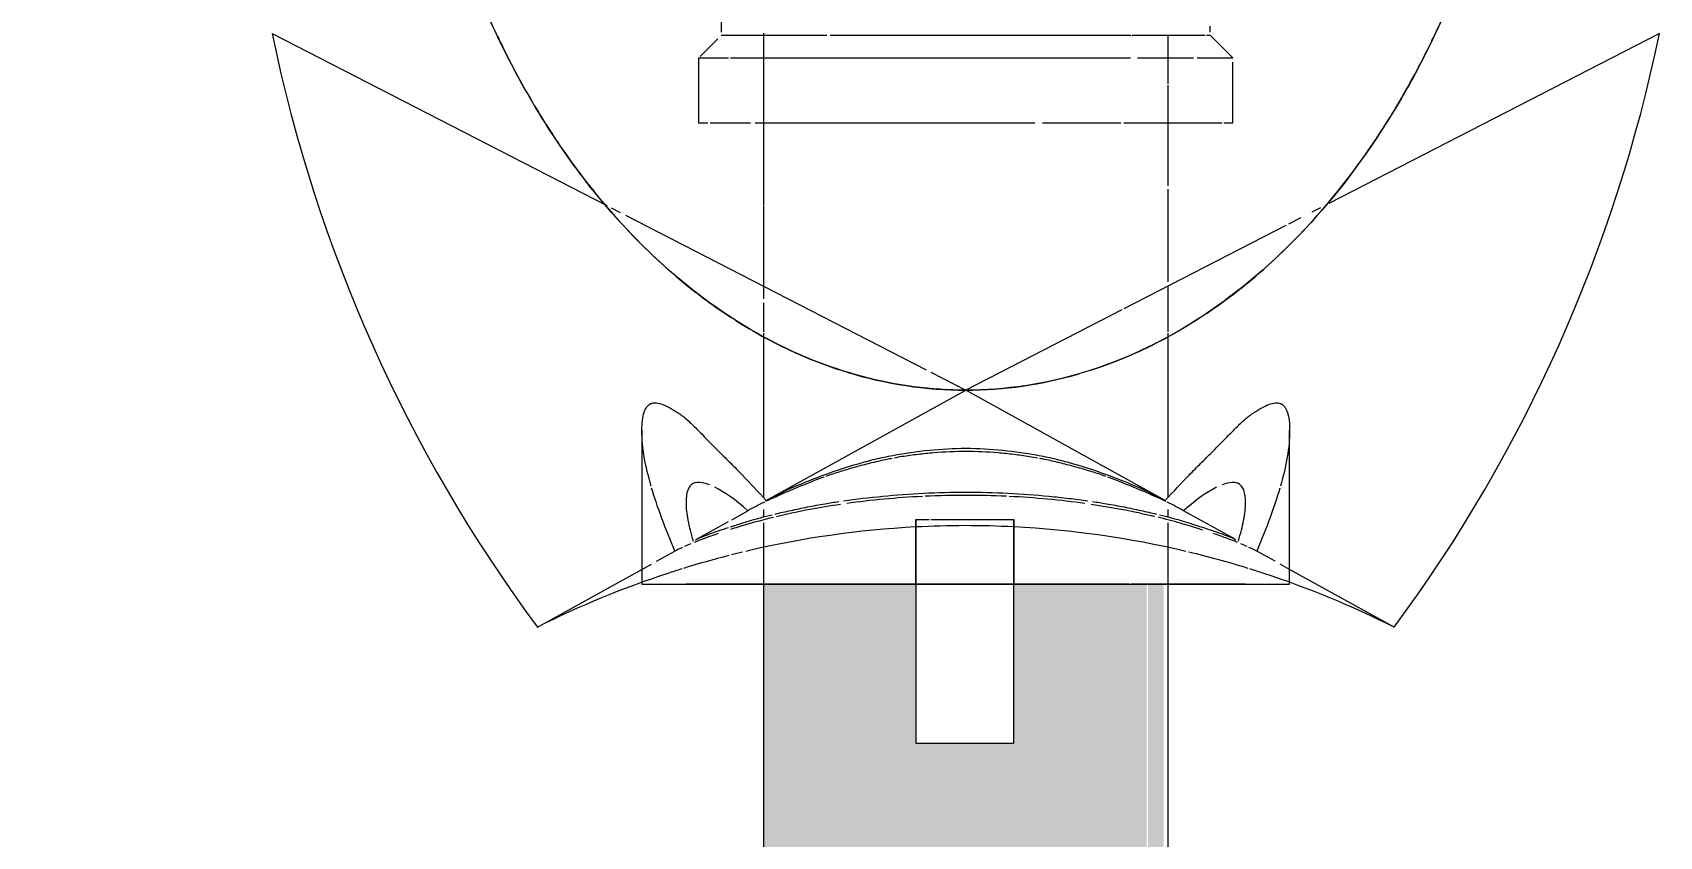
# Model space of a CAD drawing. Header units: metres. Extents: x -24.8 to 3.4, y -2.1 to 25.8.
# Drawn here: x -3.5808 to -3.4803, y 2.0225 to 2.0721 of the extents above; entities that cross this region are included whole.
import ezdxf

# ---------------------------------------------------------------- set-up
doc = ezdxf.new("R2010")
doc.units = ezdxf.units.M
for name, color, linetype, lineweight in [('A-ANNO-DIMS', 7, 'Continuous', 5), ('A-ANNO-DIMS-25', 7, 'Continuous', 5), ('P-PIPE', 7, 'Continuous', 5), ('P-SANR-FIXT', 7, 'Continuous', 5)]:
    doc.layers.add(name, color=color, linetype=linetype, lineweight=lineweight)
doc.styles.add('Century Gothic_4', font='GOTHIC.TTF', dxfattribs={"height": 0.025})
doc.dimstyles.new('Setores_1_mm_1', dxfattribs={"dimscale": 0.3048, "dimtxt": 0.02610420674293815, "dimasz": 0.2604166666666666, "dimexe": 0.1968503937007874, "dimexo": 0.1230314960629921, "dimgap": 0.1435367454068242, "dimtad": 1, "dimrnd": 0.01, "dimzin": 0, "dimdsep": 46, "dimtxsty": 'Century Gothic_4', "dimblk1": 'OBLIQUE', "dimblk2": 'OBLIQUE', "dimsah": 1, "dimcen": 0.09, "dimazin": 0, "dimtfac": 1, "dimtdec": 4, "dimtix": 1, "dimtmove": 0, "dimatfit": 3, "dimfxl": 1, "dimtvp": 1, "dimtolj": 1, "dimtzin": 0, "dimarcsym": 2})

# ---------------------------------------------------------------- blocks, each defined once
blk = doc.blocks.new('UT_Chuveiro ou ducha - UT_Elétrico-3241184-BB')
at = {"layer": 'P-SANR-FIXT'}
for p, q in [((-9.892937090253975, 2.0720180114251), (-9.872257652053483, 2.061388906277697)), ((-9.807262877749961, 2.0720180114251), (-9.827685668372398, 2.061520821567975)), ((-9.873161755965656, 2.062388897427815), (-9.873420387146364, 2.062701723614158)), ((-9.826805642334623, 2.062674894085289), (-9.827021762962016, 2.062413161769934)), ((-9.862420641160048, 2.043187372682063), (-9.85009998400197, 2.050000000000002)), ((-9.837779326843895, 2.043187372682066), (-9.85009998400197, 2.050000000000002)), ((-9.870099984001953, 2.047504646245677), (-9.870099984001953, 2.038023673862024)), ((-9.830099984001953, 2.038023673862024), (-9.830099984001953, 2.047504646245731)), ((-9.876554543259067, 2.0353721233562), (-9.870099984001953, 2.038941129956747)), ((-9.82364542474487, 2.0353721233562), (-9.830099984001956, 2.03894112995673)), ((-9.870099984001964, 2.038023673862023), (-9.83009998400195, 2.038023673862023)), ((-9.853178880380874, 2.038023673862023), (-9.853178880380874, 2.028210579785819)), ((-9.847139803590874, 2.028210579785819), (-9.847139803590874, 2.038023673862023)), ((-9.853178880380865, 2.028210579785819), (-9.847139803590869, 2.028210579785819))]:
    blk.add_line(p, q, dxfattribs=at)
at = {"layer": 'P-SANR-FIXT', "color": 254, "true_color": 0xdfdfdf}
for p, q in [((-9.87199544370244, 2.061254132784012), (-9.871442456701109, 2.060969900837024)), ((-9.87111247369507, 2.060800291583911), (-9.852544502728955, 2.051256467720838)), ((-9.82820452430149, 2.061254132784013), (-9.828729903684483, 2.060984090984523)), ((-9.83032633343483, 2.06016353582667), (-9.840341821507877, 2.055015636024034)), ((-9.840465869373187, 2.054951876177615), (-9.85009998400197, 2.050000000000002)), ((-9.85226389780016, 2.051112238498358), (-9.85009998400197, 2.050000000000002)), ((-9.853178880380867, 2.042012751250205), (-9.853178880380867, 2.038023673862023)), ((-9.853178880380867, 2.042012751250205), (-9.852358900598821, 2.042012751250205)), ((-9.852263897800162, 2.042012751250205), (-9.847139803590867, 2.042012751250205)), ((-9.847139803590867, 2.038023673862023), (-9.847139803590867, 2.042012751250205)), ((-9.867383809788725, 2.038023673862023), (-9.85527636490401, 2.038023673862023)), ((-9.85527636490401, 2.038023673862023), (-9.853201763515997, 2.038023673862023)), ((-9.847116889741908, 2.038023673862023), (-9.83281615821519, 2.038023673862023))]:
    blk.add_line(p, q, dxfattribs=at)
at = {"layer": 'P-SANR-FIXT', "color": 7, "true_color": 0xf3f3f3}
for p, q in [((-9.829417791236876, 2.060630520976812), (-9.830176778599105, 2.060240406100364)), ((-9.847120685061933, 2.038023673862023), (-9.853197493929487, 2.038023673862023)), ((-9.847139803590867, 2.038023673862023), (-9.853178880380867, 2.038023673862023))]:
    blk.add_line(p, q, dxfattribs=at)
at = {"layer": 'P-SANR-FIXT', "color": 253, "true_color": 0xa6a6a6}
for p, q in [((-9.864553012514047, 2.042008291797668), (-9.863550783919234, 2.042562467586852)), ((-9.833503060096266, 2.040822838770445), (-9.83664918408471, 2.042562467586858)), ((-9.866696907907649, 2.04082283877046), (-9.864750582446655, 2.041899046787208)), ((-9.853178880380867, 2.038023673862023), (-9.853178880380867, 2.042012751250205)), ((-9.853178880380867, 2.042012751250205), (-9.852358900598816, 2.042012751250205)), ((-9.852263897800162, 2.042012751250205), (-9.847139803590867, 2.042012751250205)), ((-9.847139803590867, 2.042012751250205), (-9.847139803590867, 2.038023673862023)), ((-9.869201116885803, 2.039438152687931), (-9.868066191045463, 2.040065702556782)), ((-9.830998851118103, 2.039438152687914), (-9.83213377695846, 2.040065702556777)), ((-9.870099984001953, 2.038941129956747), (-9.869507975821573, 2.039268477033317)), ((-9.830099984001956, 2.03894112995673), (-9.830691992182334, 2.039268477033301)), ((-9.870099984001964, 2.038023673862023), (-9.867420492077644, 2.038023673862023)), ((-9.8400162956832, 2.038023673862023), (-9.86737609847175, 2.038023673862023)), ((-9.853197493929487, 2.038023673862023), (-9.86737609847175, 2.038023673862023)), ((-9.853178880380874, 2.038023673862023), (-9.853178880380874, 2.028210579785819)), ((-9.853178880380867, 2.038023673862023), (-9.847139803590867, 2.038023673862023)), ((-9.847139803590874, 2.028210579785819), (-9.847139803590874, 2.038023673862023)), ((-9.8400162956832, 2.038023673862023), (-9.847120685061933, 2.038023673862023)), ((-9.832823869532161, 2.038023673862023), (-9.839888212665418, 2.038023673862023)), ((-9.832823869532161, 2.038023673862023), (-9.839888212665418, 2.038023673862023)), ((-9.83277947592627, 2.038023673862023), (-9.83009998400195, 2.038023673862023))]:
    blk.add_line(p, q, dxfattribs=at)
at = {"layer": 'P-SANR-FIXT', "color": 7, "true_color": 0xfafafa}
blk.add_line((-9.853201763515997, 2.038023673862023), (-9.847116889741908, 2.038023673862023), dxfattribs=at)
at = {"layer": 'P-SANR-FIXT'}
for centre, radius, start, end in [((-9.801567846528055, 2.090879785186195), 0.09329579416277162, 191.6639857363014, 216.5100833204579), ((-9.898632121475885, 2.090879785186195), 0.09329579416276909, 323.4899166795438, 348.336014263699), ((-9.85009998400197, 1.982671122753508), 0.05896811994638883, 108.1800924837358, 116.6554848121317), ((-9.85009998400197, 1.982671122753508), 0.05896811994639459, 63.34451518786751, 71.81990751625577)]:
    blk.add_arc(centre, radius, start, end, dxfattribs=at)
at = {"layer": 'P-SANR-FIXT', "color": 254, "true_color": 0xdfdfdf}
for radius, start, end in [(0.05896811994639017, 93.003602791119, 103.3217620090249), (0.05896811994638882, 76.67716630924106, 87.11221000942487), (0.05896811994639035, 104.3608413750669, 107.2011043708287), (0.05896811994639236, 103.5149462634755, 104.2093259507333), (0.05896811994639214, 72.79889562913428, 76.48505373649802)]:
    blk.add_arc((-9.85009998400197, 1.982671122753508), radius, start, end, dxfattribs=at)
at = {"layer": 'P-SANR-FIXT', "color": 7, "true_color": 0xf3f3f3}
blk.add_arc((-9.85009998400197, 1.982671122753508), 0.05896811994639069, 87.11221000942498, 93.00360279111894, dxfattribs=at)
at = {"layer": 'P-SANR-FIXT', "color": 253, "true_color": 0xa6a6a6}
for radius, start, end in [(0.05896811994638994, 107.3084149816883, 108.1800924837356), (0.05896811994639217, 71.81990751625501, 72.69158501827827)]:
    blk.add_arc((-9.85009998400197, 1.982671122753508), radius, start, end, dxfattribs=at)
at = {"layer": 'P-SANR-FIXT', "color": 254, "true_color": 0xdfdfdf}
for points, knots in [([(-9.816831992226108, 2.115522831728267), (-9.816068087549677, 2.112179971532984), (-9.814520809386286, 2.101858143881244), (-9.815825774626838, 2.084091026764334), (-9.823318566603456, 2.065550932566148), (-9.8354423460728, 2.052967457026074), (-9.845213062096382, 2.050000000000002), (-9.85009998400197, 2.050000000000002)], [-0.6004919108426952, -0.6004919108426952, -0.6004919108426952, -0.6004919108426952, -0.5333333333333333, -0.4, -0.2666666666666667, -0.1333333333333333, 0, 0, 0, 0]), ([(-9.857837210191676, 2.042949514535681), (-9.858474567346255, 2.042855166498322), (-9.859843965582456, 2.0426239778619), (-9.86112578851977, 2.042352435819608), (-9.86179353708418, 2.042193657932295)], [-0.3240036046662715, -0.3240036046662715, -0.3240036046662715, -0.3240036046662715, -0.2777777777777778, -0.2222222222222222, -0.2222222222222222, -0.2222222222222222, -0.2222222222222222]), ([(-9.838435962266361, 2.042200303302132), (-9.838509666502333, 2.042217402914026), (-9.838835867128612, 2.042292240109859), (-9.84008609533817, 2.042568165038063), (-9.841344374855263, 2.042798142357091), (-9.842366122393841, 2.042949839905344)], [-0.7769552962159453, -0.7769552962159453, -0.7769552962159453, -0.7769552962159453, -0.7708333333333333, -0.75, -0.6758776758673932, -0.6758776758673932, -0.6758776758673932, -0.6758776758673932]), ([(-9.861970616570336, 2.042151125191608), (-9.862573901498253, 2.0420047647088), (-9.863488122238744, 2.041759284408931), (-9.86432930758013, 2.041500698768867), (-9.864629500030151, 2.041404564991787)], [-0.2172903340884637, -0.2172903340884637, -0.2172903340884637, -0.2172903340884637, -0.1666666666666667, -0.1370192190929834, -0.1370192190929834, -0.1370192190929834, -0.1370192190929834]), ([(-9.835452538936224, 2.041364507889428), (-9.83578914754683, 2.041473244615336), (-9.836573776233358, 2.041718279065083), (-9.837523653606654, 2.041981485871903), (-9.838122493151662, 2.042126459764425), (-9.838229334351935, 2.042151825404794)], [-0.8668844388854962, -0.8668844388854962, -0.8668844388854962, -0.8668844388854962, -0.8333333333333333, -0.7916666666666666, -0.7827043305308122, -0.7827043305308122, -0.7827043305308122, -0.7827043305308122]), ([(-9.833318329065394, 2.040604130442758), (-9.833549429005938, 2.040698164182988), (-9.834025467644551, 2.0408816286558), (-9.834543841970497, 2.04106259368273), (-9.834807715415254, 2.04115170345743)], [-0.9455130546708326, -0.9455130546708326, -0.9455130546708326, -0.9455130546708326, -0.9166666666666666, -0.8888888888888888, -0.8888888888888888, -0.8888888888888888, -0.8888888888888888])]:
    blk.add_open_spline(points, degree=3, knots=knots, dxfattribs=at)
at = {"layer": 'P-SANR-FIXT', "color": 253, "true_color": 0xa6a6a6}
for points in [[(-9.879076247728733, 2.07196132264392), (-9.879783720429632, 2.07345254114387), (-9.880434980341786, 2.074998090761724), (-9.88102553020151, 2.076589575579147)], [(-9.819176662031857, 2.076590863125216), (-9.819767390102568, 2.074999243976881), (-9.820417961525488, 2.073452843605626), (-9.821124658997858, 2.071960847041384)], [(-9.879071488097784, 2.071949369999351), (-9.878999865504385, 2.071798502076099), (-9.878927667497129, 2.071648190773995), (-9.87885489873282, 2.071498444791555)], [(-9.821344711827429, 2.071500323989397), (-9.821272326262195, 2.071649540239383), (-9.821200506775833, 2.071799318678393), (-9.821129257172572, 2.071949649907176)], [(-9.876719997391234, 2.06754057223827), (-9.876164955134453, 2.066611063947688), (-9.875586185978785, 2.065710521919121), (-9.874985091962413, 2.064841565050248)], [(-9.871319645707318, 2.060238793360419), (-9.870108844863882, 2.058921205556738), (-9.868837798990409, 2.057716303235747), (-9.867517634173495, 2.056633805254398)], [(-9.832688313696863, 2.056628828796576), (-9.83136329176254, 2.057715972252951), (-9.830087851589399, 2.058927019447527), (-9.828872685777824, 2.0602508854891)], [(-9.857435794116508, 2.051112955264839), (-9.855026858413183, 2.050375788391471), (-9.85256355192711, 2.050000000000002), (-9.85009998400197, 2.050000000000002)], [(-9.85009998400197, 2.050000000000002), (-9.847752536994765, 2.050000000000002), (-9.845405427456795, 2.05034234202035), (-9.84310527281201, 2.051012806039446)], [(-9.869533950086048, 2.044079742121663), (-9.869892010132718, 2.045319566069812), (-9.87009998400195, 2.046461200777817), (-9.870099984001953, 2.047504646245677)], [(-9.830099984001953, 2.047504646245731), (-9.830099984001958, 2.046461200777861), (-9.830307957871193, 2.045319566069847), (-9.830666017917862, 2.044079742121688)], [(-9.868066191045463, 2.040065702556782), (-9.868648938968317, 2.041457008563462), (-9.869144028939454, 2.042756168269188), (-9.869499932396035, 2.043963181673961)], [(-9.863550783919234, 2.042562467586852), (-9.86431927486803, 2.043247015920763), (-9.86500773855374, 2.043722773312799), (-9.865592553907959, 2.044006929701291)], [(-9.834607414095968, 2.044006929701323), (-9.835192229450197, 2.043722773312824), (-9.835880693135914, 2.043247015920779), (-9.83664918408471, 2.042562467586858)], [(-9.830700035607869, 2.043963181673996), (-9.831055939064457, 2.04275616826921), (-9.831551029035607, 2.04145700856347), (-9.83213377695846, 2.040065702556777)], [(-9.867376098471748, 2.043061121750853), (-9.867376098471748, 2.042728410140676), (-9.867293600223617, 2.042000612847356), (-9.867073608994206, 2.041148067408102), (-9.866936048286277, 2.040690607651993)], [(-9.862530355607928, 2.043092650231903), (-9.862888002946141, 2.042918289627226), (-9.86322850702125, 2.042741284442628), (-9.863550783919234, 2.042562467586852)], [(-9.83664918408471, 2.042562467586858), (-9.836971893722147, 2.042741510780832), (-9.837312661769916, 2.042918631846415), (-9.837670361791478, 2.043093017788724)], [(-9.833263919717645, 2.040690607651984), (-9.833126359009707, 2.041148067408105), (-9.832906367780295, 2.042000612847377), (-9.832823869532156, 2.042728410140712), (-9.832823869532158, 2.043061121750896)], [(-9.867587655682769, 2.040297769367488), (-9.86775510787685, 2.040220907707431), (-9.86791470949251, 2.040143612254141), (-9.868066191045463, 2.040065702556782)], [(-9.83213377695846, 2.040065702556777), (-9.832285255135075, 2.040143610341011), (-9.832444791618752, 2.040221239423353), (-9.832612159088422, 2.040298547816567)]]:
    blk.add_open_spline(points, degree=3, dxfattribs=at)
at = {"layer": 'P-SANR-FIXT', "color": 254, "true_color": 0xdfdfdf}
for points in [[(-9.880632602227868, 2.075557725236798), (-9.880148324825928, 2.074324136997638), (-9.87962722829491, 2.073119997386902), (-9.879071488097784, 2.071949369999351)], [(-9.821129257172572, 2.071949649907176), (-9.820594899448249, 2.07307710395088), (-9.820092595932852, 2.074235650755038), (-9.819623951409374, 2.075421325327757)], [(-9.847588993097817, 2.043449220367095), (-9.849251346242788, 2.043525067882389), (-9.850944341534126, 2.043525276046499), (-9.852607190758597, 2.043449393953387)], [(-9.852769595239241, 2.043441736538805), (-9.854376319611436, 2.043363542660446), (-9.855953126773967, 2.043214496156066), (-9.857449435306943, 2.043005320481054)], [(-9.842748842460157, 2.043005085058631), (-9.844244797833865, 2.043214856318225), (-9.845820915065579, 2.043363480404454), (-9.847427388584979, 2.043441604189823)], [(-9.867088231372461, 2.040516291097164), (-9.867220905095012, 2.040460791660036), (-9.867349550286365, 2.040405153244618), (-9.867474062823208, 2.040349306128324)], [(-9.865392100161014, 2.04115187583426), (-9.865929681461893, 2.040967854893728), (-9.866427297924695, 2.040785244396539), (-9.866881145355029, 2.040601496995367)], [(-9.832725692682274, 2.04035039902167), (-9.832850138901508, 2.040406600378307), (-9.832978712402735, 2.040462626627829), (-9.833111325353139, 2.040518461547118)]]:
    blk.add_open_spline(points, degree=3, dxfattribs=at)
at = {"layer": 'P-SANR-FIXT'}
for points, knots in [([(-9.85009998400197, 2.050000000000002), (-9.85437604066935, 2.050000000000002), (-9.862926834062542, 2.052264315614241), (-9.87279406298573, 2.060902882980133), (-9.877489735151089, 2.068617254522029), (-9.879076247728733, 2.07196132264392)], [-1, -1, -1, -1, -0.8833333333333333, -0.7666666666666666, -0.689512937479318, -0.689512937479318, -0.689512937479318, -0.689512937479318]), ([(-9.821124658997858, 2.071960847041384), (-9.822024750671309, 2.070060552025759), (-9.826031654387588, 2.06273497291792), (-9.8354423460728, 2.052967457026074), (-9.845213062096382, 2.050000000000002), (-9.85009998400197, 2.050000000000002)], [-0.310487062520682, -0.310487062520682, -0.310487062520682, -0.310487062520682, -0.2666666666666667, -0.1333333333333333, 0, 0, 0, 0]), ([(-9.874985091962413, 2.064841565050248), (-9.874510277450229, 2.064155161059258), (-9.87333231857239, 2.062548308800566), (-9.87207745531635, 2.061063438225659), (-9.871319645707322, 2.060238793360421)], [0.7482349024035468, 0.7482349024035468, 0.7482349024035468, 0.7482349024035468, 0.7666666666666666, 0.7926586425510673, 0.7926586425510673, 0.7926586425510673, 0.7926586425510673]), ([(-9.870099984001953, 2.047504646245677), (-9.870099984001953, 2.047972416034944), (-9.870034939285006, 2.048531940041435), (-9.869806044618484, 2.048991158347516), (-9.869562866670863, 2.049197269921294), (-9.869238037585047, 2.049244660557276), (-9.868825992968652, 2.049136905094169), (-9.86842180623773, 2.048943196535505), (-9.868072213493566, 2.048736187875818), (-9.867846238172778, 2.048590008905513), (-9.86766181925597, 2.048459014950128), (-9.867473659452518, 2.048312481481247), (-9.867135771989846, 2.048022883647378), (-9.866629594728103, 2.047528684623722), (-9.866095504709973, 2.046973101266065), (-9.865652887757218, 2.046517461714128), (-9.865313324271572, 2.046179656361423), (-9.864967010326772, 2.045841184546062), (-9.86449799618298, 2.04537393950708), (-9.863659765342843, 2.044524057744116), (-9.862918804131258, 2.043737370479785), (-9.862420641160048, 2.043187372682063)], [-1, -1, -1, -1, -0.875, -0.8125, -0.75, -0.6875, -0.625, -0.5625, -0.53125, -0.5, -0.484375, -0.46875, -0.4375, -0.375, -0.3125, -0.28125, -0.25, -0.21875, -0.1875, -0.125, 0, 0, 0, 0]), ([(-9.837779326843895, 2.043187372682066), (-9.837281163872685, 2.043737370479791), (-9.836540202661096, 2.044524057744127), (-9.835701971820946, 2.045373939507095), (-9.83523295767716, 2.045841184546081), (-9.83488664373236, 2.046179656361445), (-9.83454708024672, 2.046517461714152), (-9.834104463293954, 2.046973101266093), (-9.833570373275823, 2.047528684623754), (-9.83306419601408, 2.048022883647416), (-9.8327263085514, 2.048312481481288), (-9.832538148747949, 2.04845901495017), (-9.832353729831139, 2.048590008905557), (-9.832127754510347, 2.048736187875864), (-9.831778161766183, 2.048943196535554), (-9.831373975035257, 2.049136905094223), (-9.830961930418862, 2.049244660557333), (-9.830637101333043, 2.049197269921353), (-9.830393923385428, 2.048991158347576), (-9.830165028718898, 2.048531940041494), (-9.830099984001953, 2.047972416035001), (-9.830099984001953, 2.047504646245731)], [-1, -1, -1, -1, -0.875, -0.8125, -0.78125, -0.75, -0.71875, -0.6875, -0.625, -0.5625, -0.53125, -0.515625, -0.5, -0.46875, -0.4375, -0.375, -0.3125, -0.25, -0.1875, -0.125, 0, 0, 0, 0]), ([(-9.862420641160048, 2.043187372682063), (-9.861864685091046, 2.043492016699501), (-9.860698026393548, 2.044066986604872), (-9.858798058473923, 2.04481069203747), (-9.857103143647938, 2.045370976302426), (-9.85569064806565, 2.045754436558703), (-9.85424780516051, 2.046062095740213), (-9.852375809727475, 2.046329140814458), (-9.85009102507173, 2.046458002031898), (-9.847808621530223, 2.046327739190681), (-9.845940321387769, 2.046059705929462), (-9.844502248279863, 2.045752901496092), (-9.84309619897562, 2.045371077720109), (-9.841407174532963, 2.044812572181735), (-9.839506385664647, 2.044068482513139), (-9.838337141317343, 2.043492673404007), (-9.837779326843895, 2.043187372682066)], [-1, -1, -1, -1, -0.9166666666666667, -0.8333333333333334, -0.75, -0.7083333333333333, -0.6666666666666666, -0.5833333333333333, -0.5, -0.4166666666666666, -0.3333333333333333, -0.2916666666666666, -0.25, -0.1666666666666667, -0.08333333333333333, 0, 0, 0, 0])]:
    blk.add_open_spline(points, degree=3, knots=knots, dxfattribs=at)
for points in [[(-9.878854898732815, 2.071498444791534), (-9.878240554875319, 2.070234227577306), (-9.877585530700584, 2.069010303133711), (-9.876892628323628, 2.067831905592465)], [(-9.823483262840863, 2.067532137810895), (-9.822724477109418, 2.068802406699903), (-9.822010639421316, 2.070127574905986), (-9.82134471182743, 2.071500323989377)], [(-9.828872685777824, 2.060250885489101), (-9.827579124091887, 2.061660160151357), (-9.826353864783576, 2.063197280141062), (-9.825209806321197, 2.064848873770069)], [(-9.867517634173495, 2.056633805254398), (-9.86656312164049, 2.055851131851121), (-9.865582931415908, 2.055132447219999), (-9.86458126885682, 2.054481424823716)], [(-9.835371208392713, 2.054642959171365), (-9.834457393694617, 2.055248917288396), (-9.833562073420195, 2.055911933369365), (-9.832688313696863, 2.056628828796576)], [(-9.860085577594582, 2.052079296065766), (-9.859359608049926, 2.051771015174245), (-9.858626606041252, 2.051496389219594), (-9.8578881440599, 2.051255836973441)], [(-9.842311926210993, 2.051257675543477), (-9.841505508977539, 2.05152049289687), (-9.840705588076569, 2.051823842244218), (-9.83991420268133, 2.052167101562995)]]:
    blk.add_open_spline(points, degree=3, dxfattribs=at)
at = {"layer": 'P-SANR-FIXT', "color": 253, "true_color": 0xa6a6a6}
for points, knots in [([(-9.825209806321196, 2.064848873770078), (-9.824827272304711, 2.06540111018568), (-9.824243143592875, 2.066284890851136), (-9.82368240422347, 2.067198758976326), (-9.823483262840863, 2.067532137810889)], [0.2518268753810155, 0.2518268753810155, 0.2518268753810155, 0.2518268753810155, 0.2666666666666667, 0.2750380558331587, 0.2750380558331587, 0.2750380558331587, 0.2750380558331587]), ([(-9.83991420268133, 2.052167101562995), (-9.838534665499688, 2.05276546867471), (-9.837011550583304, 2.05357523365711), (-9.83553495226876, 2.054534379246999), (-9.835371208392717, 2.054642959171364)], [0.09399525574452418, 0.09399525574452418, 0.09399525574452418, 0.09399525574452418, 0.1333333333333333, 0.138259739671164, 0.138259739671164, 0.138259739671164, 0.138259739671164]), ([(-9.864324345954437, 2.054316223866616), (-9.863770028766208, 2.053963635297025), (-9.862377058080721, 2.053139082692298), (-9.86094882370834, 2.052445871059869), (-9.860085577594608, 2.052079296065776)], [0.8667768021809708, 0.8667768021809708, 0.8667768021809708, 0.8667768021809708, 0.8833333333333333, 0.9079062160007335, 0.9079062160007335, 0.9079062160007335, 0.9079062160007335]), ([(-9.854646676756243, 2.045788759935334), (-9.854753392850347, 2.045768743117763), (-9.855172906177128, 2.045686795071106), (-9.855895536548623, 2.045522789828894), (-9.856798939271219, 2.045284774663609), (-9.857676996657213, 2.045033452366687), (-9.858321413810447, 2.044826190561035), (-9.858674578089522, 2.044702182937274), (-9.858751250385867, 2.044674810497659)], [-0.3543619642182448, -0.3543619642182448, -0.3543619642182448, -0.3543619642182448, -0.34375, -0.3125, -0.28125, -0.25, -0.21875, -0.2100259109185093, -0.2100259109185093, -0.2100259109185093, -0.2100259109185093]), ([(-9.850095464893457, 2.046216783273519), (-9.850756765711852, 2.046216889073014), (-9.851748969338662, 2.046171395648428), (-9.853057954669824, 2.046035508503608), (-9.853868649903482, 2.04592454727577), (-9.854350225249332, 2.045842899116763), (-9.854514107558774, 2.045813203005778)], [-0.5, -0.5, -0.5, -0.5, -0.4375, -0.40625, -0.375, -0.358749949734536, -0.358749949734536, -0.358749949734536, -0.358749949734536]), ([(-9.845675332311838, 2.04581131159353), (-9.845840707612519, 2.04584134383923), (-9.846323308961251, 2.045923303062586), (-9.847134831209914, 2.046034596103969), (-9.84844246524668, 2.046170866650951), (-9.849434164075056, 2.046216677474023), (-9.850095464893457, 2.046216783273519)], [-0.6414267991907658, -0.6414267991907658, -0.6414267991907658, -0.6414267991907658, -0.625, -0.59375, -0.5625, -0.5, -0.5, -0.5, -0.5]), ([(-9.84145319432857, 2.044676375248291), (-9.841529153173518, 2.044703477492479), (-9.84188110651332, 2.044827005695002), (-9.842523807337527, 2.045033686681217), (-9.843400339462285, 2.045284634967022), (-9.844301843226743, 2.045522239535383), (-9.845021188141835, 2.045685592081973), (-9.845438092929276, 2.045767140340088), (-9.845542763248403, 2.045786815592719)], [-0.7899078792271126, -0.7899078792271126, -0.7899078792271126, -0.7899078792271126, -0.78125, -0.75, -0.71875, -0.6875, -0.65625, -0.6458225990212487, -0.6458225990212487, -0.6458225990212487, -0.6458225990212487]), ([(-9.858870183811415, 2.044631993653789), (-9.859027539058319, 2.044574880580115), (-9.859453349780452, 2.04441537931766), (-9.860128553767831, 2.044146320791312), (-9.861136763098392, 2.043730703578714), (-9.861905067758425, 2.043392810873611), (-9.862405474223662, 2.043153181391555), (-9.86246257528062, 2.043125563560487)], [-0.2055026658033179, -0.2055026658033179, -0.2055026658033179, -0.2055026658033179, -0.1875, -0.15625, -0.125, -0.0625, -0.05438102424240321, -0.05438102424240321, -0.05438102424240321, -0.05438102424240321]), ([(-9.837738223566834, 2.04312597063274), (-9.83779612873587, 2.043153977382798), (-9.838298215163945, 2.043394380980229), (-9.839068301256056, 2.043732951579576), (-9.840076292248574, 2.044148305572993), (-9.840751109394704, 2.044417081601995), (-9.841176718149239, 2.044576433220904), (-9.841334337521605, 2.044633610170237)], [-0.9457172553288833, -0.9457172553288833, -0.9457172553288833, -0.9457172553288833, -0.9375, -0.875, -0.84375, -0.8125, -0.7944360267582182, -0.7944360267582182, -0.7944360267582182, -0.7944360267582182]), ([(-9.865929022962462, 2.044153593826319), (-9.866091302871896, 2.044215517438508), (-9.866493706037463, 2.044331964566675), (-9.86689316584971, 2.044303493586932), (-9.86714567205612, 2.044085316910492), (-9.867324793820442, 2.043753505171264), (-9.867376098471748, 2.043372939185079), (-9.867376098471748, 2.043061121750853)], [-0.6002462301377559, -0.6002462301377559, -0.6002462301377559, -0.6002462301377559, -0.5, -0.3333333333333333, -0.25, -0.1666666666666667, 0, 0, 0, 0]), ([(-9.857641592173287, 2.043172195951108), (-9.856865440826224, 2.043282235672999), (-9.855250555193212, 2.043475203805322), (-9.851857983419954, 2.043726971029348), (-9.848337836998143, 2.043725358048861), (-9.845372049882842, 2.043508199346356), (-9.84373782227232, 2.043327726020308), (-9.842946635183292, 2.043226832273845), (-9.842558667187955, 2.043172238061867)], [-0.6666666666666666, -0.6666666666666666, -0.6666666666666666, -0.6666666666666666, -0.6111111111111112, -0.5555555555555556, -0.4444444444444444, -0.3888888888888888, -0.361111111111111, -0.3333333333333333, -0.3333333333333333, -0.3333333333333333, -0.3333333333333333]), ([(-9.832823869532158, 2.043061121750896), (-9.832823869532154, 2.043372939185125), (-9.832875174183462, 2.043753505171312), (-9.83305429594779, 2.044085316910542), (-9.833306802154203, 2.04430349358698), (-9.833706261966451, 2.044331964566718), (-9.834108665132026, 2.044215517438545), (-9.834270945041467, 2.044153593826353)], [-1, -1, -1, -1, -0.8333333333333333, -0.75, -0.6666666666666666, -0.5, -0.3997537698608906, -0.3997537698608906, -0.3997537698608906, -0.3997537698608906]), ([(-9.861874981853157, 2.042358303273613), (-9.861561867300296, 2.04243255071091), (-9.860913259034579, 2.042577835039174), (-9.859879904130356, 2.042796307130923), (-9.858881964498403, 2.042983170723795), (-9.858221303267806, 2.043087349712846), (-9.857934280771284, 2.043129813621316)], [-0.7777777777777778, -0.7777777777777778, -0.7777777777777778, -0.7777777777777778, -0.75, -0.7222222222222222, -0.6944444444444444, -0.6736860646446974, -0.6736860646446974, -0.6736860646446974, -0.6736860646446974]), ([(-9.84226932664497, 2.043130535941508), (-9.841981184038065, 2.043088004944245), (-9.84131922765654, 2.042983181686681), (-9.840319846609946, 2.042796275862138), (-9.839285885632112, 2.042577622254178), (-9.838636995801911, 2.04243228285796), (-9.838323731622966, 2.042357997017105)], [-0.3263935260778292, -0.3263935260778292, -0.3263935260778292, -0.3263935260778292, -0.3055555555555556, -0.2777777777777778, -0.25, -0.2222222222222222, -0.2222222222222222, -0.2222222222222222, -0.2222222222222222]), ([(-9.866784598059752, 2.040770108894228), (-9.866615599318216, 2.040854363364256), (-9.866141329823659, 2.041060657263734), (-9.865400749306518, 2.041316351620925), (-9.864862595804412, 2.041492514438451), (-9.864762238806785, 2.041525138247871)], [-0.9865224390207559, -0.9865224390207559, -0.9865224390207559, -0.9865224390207559, -0.9444444444444444, -0.8888888888888888, -0.8765574592897987, -0.8765574592897987, -0.8765574592897987, -0.8765574592897987]), ([(-9.864633375487966, 2.04156691275111), (-9.864548339965781, 2.041594406437116), (-9.864225722618178, 2.041698205625292), (-9.863625892688853, 2.041888559473117), (-9.862845428602666, 2.042116715730323), (-9.862303830730344, 2.042254768391293), (-9.862054458341458, 2.042315262764769)], [-0.871336535093703, -0.871336535093703, -0.871336535093703, -0.871336535093703, -0.861111111111111, -0.8333333333333333, -0.8055555555555556, -0.7831220715832863, -0.7831220715832863, -0.7831220715832863, -0.7831220715832863]), ([(-9.838145664757368, 2.042315296305835), (-9.83789564008497, 2.04225465138939), (-9.837353232247636, 2.042116391858828), (-9.836571803249374, 2.041887928876096), (-9.835811641259259, 2.041646629520282), (-9.834900953176325, 2.04135143789272), (-9.834057459704326, 2.041060064937683), (-9.833584007385639, 2.040854106279445), (-9.83341532418799, 2.040770043729099)], [-0.2169227932275757, -0.2169227932275757, -0.2169227932275757, -0.2169227932275757, -0.1944444444444444, -0.1666666666666667, -0.1388888888888889, -0.1111111111111111, -0.05555555555555555, -0.01349431377065602, -0.01349431377065602, -0.01349431377065602, -0.01349431377065602])]:
    blk.add_open_spline(points, degree=3, knots=knots, dxfattribs=at)
blk = doc.blocks.new('Joelho 45_90 - Agua Fria_Soldavel - MEP - Tigre - Standard-3523191-BB')
at = {"layer": 'P-PIPE', "color": 254, "true_color": 0xdfdfdf}
for p, q in [((-9.86220809755149, 2.107103097325457), (-9.86202264157174, 2.107412484737398)), ((-9.86303168035777, 2.105467433526014), (-9.862802697353574, 2.105980190089527)), ((-9.8377172963933, 2.106617450233), (-9.837462573793813, 2.106116981545727)), ((-9.865407572338434, 2.071692411663529), (-9.86650992388973, 2.070590060112242)), ((-9.865199984001968, 2.0719), (-9.85867433151477, 2.0719)), ((-9.858474741602945, 2.0719), (-9.850099984001975, 2.0719)), ((-9.850099984001975, 2.0719), (-9.83990191145847, 2.0719)), ((-9.839850114026024, 2.0719), (-9.83532713626157, 2.0719)), ((-9.83522938693149, 2.0719), (-9.834999984001973, 2.0719)), ((-9.83359998400197, 2.070500000000001), (-9.834999984001968, 2.071900000000001)), ((-9.86659998400197, 2.070500000000001), (-9.86659998400197, 2.066500000000001)), ((-9.86659998400197, 2.0705), (-9.86634931192667, 2.0705)), ((-9.866599984001978, 2.0705), (-9.86634931192667, 2.0705)), ((-9.86634931192667, 2.0705), (-9.864745876425985, 2.0705)), ((-9.8646227834117, 2.0705), (-9.85230171903268, 2.0705)), ((-9.8522885798827, 2.0705), (-9.850099984001975, 2.0705)), ((-9.850099984001975, 2.0705), (-9.839928045692067, 2.0705)), ((-9.839493988442136, 2.0705), (-9.836032290558235, 2.0705)), ((-9.835810564839528, 2.0705), (-9.83359998400197, 2.0705)), ((-9.83359998400197, 2.066500000000001), (-9.83359998400197, 2.070243201930927)), ((-9.866599984001978, 2.0665), (-9.86603776013574, 2.0665)), ((-9.865879478448672, 2.0665), (-9.863402929034178, 2.0665)), ((-9.863115393976903, 2.0665), (-9.850099984001975, 2.0665)), ((-9.850099984001975, 2.0665), (-9.845829469757776, 2.0665)), ((-9.845354961448683, 2.0665), (-9.840524415595963, 2.0665)), ((-9.840341822248035, 2.0665), (-9.834278652459174, 2.0665)), ((-9.8341622078682, 2.0665), (-9.833599984001967, 2.0665))]:
    blk.add_line(p, q, dxfattribs=at)
at = {"layer": 'P-PIPE', "color": 7, "true_color": 0xf3f3f3}
for p, q in [((-9.836821176649693, 2.104560139833521), (-9.836649441323505, 2.104025481543233)), ((-9.836445268016028, 2.103254767306154), (-9.836370764983776, 2.102937710869116)), ((-9.836264269792927, 2.102386338686321), (-9.836199816738823, 2.101962165437937)), ((-9.836179908793357, 2.101831148870685), (-9.836127240388057, 2.101357733242457)), ((-9.836117816944661, 2.101273029607479), (-9.836078093580548, 2.100712873768468)), ((-9.83607371514779, 2.100570744854392), (-9.83606080224994, 2.100151577483499)), ((-9.836059984001967, 2.09676073375639), (-9.836059984001968, 2.096450821926716)), ((-9.864139984001966, 2.090806446703429), (-9.864139984001968, 2.091260754972388)), ((-9.836059984001968, 2.090881715889017), (-9.836059984001967, 2.090534145117195)), ((-9.836059984001967, 2.090344586867476), (-9.836059984001968, 2.089800027497738)), ((-9.836059984001968, 2.089800027497738), (-9.836059984001967, 2.089468785732896)), ((-9.836059984001967, 2.08924890895863), (-9.836059984001967, 2.088874027478435)), ((-9.836059984001967, 2.088692112922248), (-9.836059984001967, 2.088399747944936)), ((-9.836059984001967, 2.086389888979948), (-9.836059984001967, 2.085955583438661)), ((-9.836059984001965, 2.085854384473934), (-9.836059984001965, 2.085700000000001)), ((-9.864718550301689, 2.085099601009723), (-9.865199984001967, 2.084600000000001)), ((-9.864226091323129, 2.085610643345963), (-9.864553012514046, 2.085271385506337)), ((-9.861583919484318, 2.085700000000001), (-9.864139984001966, 2.085700000000001)), ((-9.864139984001966, 2.085700000000001), (-9.861583919484318, 2.085700000000001)), ((-9.858667690245987, 2.085700000000001), (-9.861583919458468, 2.085700000000001)), ((-9.861583919458468, 2.085700000000001), (-9.858667690245987, 2.085700000000001)), ((-9.840253102897753, 2.085699999999999), (-9.84177922500708, 2.085699999999999)), ((-9.84177922500708, 2.085700000000001), (-9.840253102897753, 2.085700000000001)), ((-9.836597530148461, 2.085699999999999), (-9.84017220479411, 2.085699999999999)), ((-9.84017220479411, 2.085700000000001), (-9.836597530148461, 2.085700000000001)), ((-9.83605998400197, 2.085699999999999), (-9.836538385400873, 2.085699999999999)), ((-9.836538385400873, 2.085700000000001), (-9.83605998400197, 2.085700000000001)), ((-9.834999984001968, 2.084600000000001), (-9.836059984001968, 2.0857)), ((-9.865199984001968, 2.084600000000001), (-9.864591781776255, 2.084600000000001)), ((-9.865199984001968, 2.084600000000001), (-9.865199984001968, 2.083788410552937)), ((-9.864591781776255, 2.0846), (-9.865199984001968, 2.0846)), ((-9.865199984001968, 2.083770111764066), (-9.865199984001968, 2.083003393447843)), ((-9.864451650102733, 2.084600000000001), (-9.863176967599117, 2.084600000000001)), ((-9.857743349299863, 2.0846), (-9.864451650102732, 2.0846)), ((-9.863176967599117, 2.084600000000001), (-9.857743349299867, 2.084600000000001)), ((-9.857649984001968, 2.084600000000001), (-9.855717402198175, 2.084600000000001)), ((-9.85571740219817, 2.0846), (-9.857649984001968, 2.0846)), ((-9.844482565805777, 2.0846), (-9.84260089344633, 2.0846)), ((-9.84260089344633, 2.0846), (-9.844482565805777, 2.0846)), ((-9.842549984001977, 2.0846), (-9.842019789996368, 2.0846)), ((-9.842019789996348, 2.0846), (-9.842549984001977, 2.0846)), ((-9.841890351981117, 2.0846), (-9.834999984001971, 2.0846)), ((-9.834999984001973, 2.0846), (-9.841890351981117, 2.0846)), ((-9.83499998400197, 2.07588381242061), (-9.83499998400197, 2.084600000000001)), ((-9.865199984001968, 2.082885525064832), (-9.865199984001968, 2.075883812411462)), ((-9.865199984001968, 2.075816835182877), (-9.865199984001968, 2.072103097325457)), ((-9.83499998400197, 2.072727254397163), (-9.83499998400197, 2.075569503303415)), ((-9.83499998400197, 2.072103097325457), (-9.83499998400197, 2.072458701862115))]:
    blk.add_line(p, q, dxfattribs=at)
at = {"layer": 'P-PIPE', "color": 7, "true_color": 0xfafafa}
for p, q in [((-9.864139984001968, 2.099877854379142), (-9.864139984001968, 2.099941096076889)), ((-9.836059984001968, 2.098384027395745), (-9.836059984001968, 2.098109814269391))]:
    blk.add_line(p, q, dxfattribs=at)
at = {"layer": 'P-PIPE', "color": 254, "true_color": 0xdfdfdf, "flags": 128}
for points in [[(-9.854084400763583, 2.113461942904362), (-9.853584367343162, 2.113600760005661), (-9.853037694871084, 2.113729219018192), (-9.85248632268829, 2.11383571420904), (-9.851931132872652, 2.113920075208612), (-9.851373013609447, 2.11398216705731), (-9.850812857770435, 2.114021890421418), (-9.850251561485464, 2.11403918175203), (-9.850099984001965, 2.114040000000001)], [(-9.850099984001965, 2.114040000000001), (-9.849538533749989, 2.114028769497521), (-9.848977981698642, 2.11399509595649), (-9.848419224611632, 2.11393903324739), (-9.847863156381102, 2.113860671058594), (-9.8473106665976, 2.113760134752892), (-9.846762639126933, 2.113637585166924), (-9.846219950696131, 2.113493218353884)], [(-9.85671743423497, 2.112382687608665), (-9.856216965547691, 2.112637410208159), (-9.85570671099483, 2.112871915647157), (-9.85518748687482, 2.113085828766981), (-9.85466012383549, 2.113278807352272), (-9.854125465545202, 2.113450542678462)], [(-9.84610771501419, 2.113458499788962), (-9.845683469490915, 2.113327265269878), (-9.845154053766786, 2.11313999140444), (-9.844632550475955, 2.112931696355801), (-9.844119793912443, 2.112702713351609), (-9.843616604377363, 2.112453408715822), (-9.84328673258816, 2.112273198936051)], [(-9.858605699001242, 2.111170246745312), (-9.858152204606421, 2.111501449618947), (-9.857685828376358, 2.111814252626704), (-9.857207316413515, 2.112108155350498), (-9.856906429752842, 2.112276773638781)], [(-9.84312378686664, 2.112184181282676), (-9.842642129783162, 2.111895461758629), (-9.8421724036755, 2.111587712033332), (-9.841715360005244, 2.111261424440697)], [(-9.861687696035297, 2.107927580326467), (-9.861361408442665, 2.108384623996729), (-9.86101710497323, 2.108828254057221), (-9.860655336439107, 2.109257760794481), (-9.860276681592769, 2.109672457089353), (-9.859881746201202, 2.11007167951623), (-9.859471162076778, 2.110454789404391), (-9.859045586066516, 2.110821173859743), (-9.858661579230322, 2.111125902925383)], [(-9.841271729944749, 2.110917120971264), (-9.84084222320749, 2.110555352437139), (-9.840427526912615, 2.110176697590803), (-9.84002830448574, 2.109781762199235), (-9.839645194597573, 2.109371178074813), (-9.839278810142225, 2.108945602064549), (-9.838929737256656, 2.108505714999275), (-9.838598534383022, 2.108052220604459), (-9.838319985899428, 2.10763691644034)], [(-9.862794249724226, 2.105997240549382), (-9.862553392717789, 2.106483379624604), (-9.862356473190825, 2.106843838400873)], [(-9.837408552142179, 2.105999437177401), (-9.837228068354811, 2.105606726992866), (-9.83710300565163, 2.105303166500359)], [(-9.86371995175975, 2.103403570373267), (-9.863593202355851, 2.103880033305841), (-9.863427249271842, 2.104416514511051), (-9.863239975406405, 2.104945930235183), (-9.863101867540061, 2.105291707570056)], [(-9.86412875349949, 2.100561450251982), (-9.864095079958457, 2.101122002303329), (-9.864039017249357, 2.101680759390338), (-9.863960655060561, 2.102236827620865), (-9.863860118754856, 2.102789317404364), (-9.86373756916889, 2.103337344875037)]]:
    blk.add_lwpolyline(points, dxfattribs=at)
at = {"layer": 'P-PIPE', "color": 7, "true_color": 0xf3f3f3, "flags": 128}
for points in [[(-9.864139984001968, 2.099941096076889), (-9.864139984001968, 2.099981555058852), (-9.864139984001971, 2.09999916659929)], [(-9.86413998400197, 2.09803238044958), (-9.864139984001968, 2.098311996638456), (-9.864139984001966, 2.098571436323125), (-9.864139984001968, 2.098810284455437), (-9.864139984001968, 2.099028158929332), (-9.864139984001968, 2.09922471119213), (-9.864139984001966, 2.099399626802137), (-9.864139984001966, 2.099552625931692), (-9.864139984001968, 2.099683463814826), (-9.864139984001966, 2.099791931138836), (-9.864139984001968, 2.099877854379142)], [(-9.836059984001967, 2.099988561525253), (-9.836059984001967, 2.099954264400129), (-9.836059984001967, 2.099897163492711), (-9.836059984001965, 2.099817350152271), (-9.836059984001967, 2.099714952063131), (-9.836059984001967, 2.099590133040385)], [(-9.836059984001967, 2.099590133040385), (-9.836059984001968, 2.099443092767846), (-9.836059984001965, 2.09927406647858), (-9.836059984001968, 2.099083324578595), (-9.83605998400197, 2.098871172214242), (-9.836059984001968, 2.098637948784047), (-9.836059984001968, 2.098384027395745)], [(-9.836059984001968, 2.098109814269391), (-9.836059984001967, 2.097815748087493), (-9.836059984001967, 2.097502299293209)], [(-9.864139984001962, 2.097077103166522), (-9.864139984001968, 2.097414439426706), (-9.864139984001968, 2.097733035082753)], [(-9.836059984001967, 2.097502299293209), (-9.836059984001968, 2.097169969337747), (-9.836059984001968, 2.096819289878139)], [(-9.864139984001966, 2.08910035237943), (-9.864139984001966, 2.089651885774467), (-9.864139984001966, 2.090198301816812), (-9.86413998400197, 2.09064855211809)], [(-9.864139984001968, 2.088130031682268), (-9.86413998400197, 2.08854097143037), (-9.864139984001966, 2.088874387579337)], [(-9.836059984001967, 2.087945439692452), (-9.836059984001967, 2.087565059034957), (-9.836059984001967, 2.08699660422984), (-9.836059984001968, 2.086426075134552)], [(-9.864139984001966, 2.085700000000001), (-9.864139984001966, 2.08627184747887), (-9.864139984001968, 2.08684278012376), (-9.864139984001968, 2.087411884564232)]]:
    blk.add_lwpolyline(points, dxfattribs=at)
at = {"layer": 'P-PIPE', "color": 254, "true_color": 0xdfdfdf}
for centre, radius, start, end in [((-9.850099984001968, 2.099999999999989), 0.0165000000000024, 90, 151.1166266537854), ((-9.850099984001968, 2.099999999999989), 0.01650000000000208, 75.94596809512858, 90), ((-9.850099984001968, 2.099999999999989), 0.01649999999999935, 25.67694391344734, 74.8825691509503), ((-9.850099984001966, 2.099999999999989), 0.01650000000000195, 107.9793196727359, 113.3553371307338), ((-9.850099984001966, 2.099999999999989), 0.01649999999999622, 66.64466286932118, 72.02068032725641), ((-9.850099984001966, 2.099999999999989), 0.01649999999999561, 126.6472662615993, 132.0267680595261), ((-9.850099984001966, 2.099999999999989), 0.01649999999999376, 47.97323194045686, 53.35273373841744), ((-9.850099984001968, 2.099999999999989), 0.01649999999999866, 151.4888402737897, 164.9264624903779), ((-9.850099984001968, 2.099999999999989), 0.01650000000000544, 165.0000000000001, 172.1482234174067), ((-9.850099984001966, 2.099999999999989), 0.01650000000000129, 168.5148018403227, 172.0447137217143)]:
    blk.add_arc(centre, radius, start, end, dxfattribs=at)
at = {"layer": 'P-PIPE', "color": 7, "true_color": 0xf3f3f3}
for centre, radius, start, end in [((-9.850099984001968, 2.100000000000001), 0.01249999999999876, 60.00000000001353, 119.9999999999814), ((-9.850099984001968, 2.100000000000001), 0.01249999999999945, 121.5681650451047, 144.191004934399), ((-9.850099984001968, 2.100000000000001), 0.01249999999999808, 35.28660483083089, 58.38944579871827), ((-9.850099984001968, 2.100000000000001), 0.01249999999999723, 145.5058421634344, 150.0000000000043), ((-9.850099984001968, 2.100000000000001), 0.01249999999999757, 29.99999999999993, 34.51969007419333), ((-9.850099984001968, 2.100000000000001), 0.01249999999999838, 151.2270591954686, 163.7112439574246), ((-9.850099984001968, 2.100000000000001), 0.01249999999999725, 17.42614675025809, 28.78361510074041), ((-9.850099984001968, 2.099999999999989), 0.01650000000000174, 16.90026494273919, 20.80588061342422), ((-9.850099984001968, 2.099999999999989), 0.01649999999999725, 15.09700701498171, 16.32862229409444), ((-9.850099984001968, 2.099999999999989), 0.01650000000000089, 11.68470209633341, 15.0000000000024), ((-9.850099984001968, 2.100000000000001), 0.01249999999999929, 165.000000000001, 180), ((-9.850099984001968, 2.099999999999989), 0.01650000000000006, 0.2893549910527944, 10.22495559379016), ((-9.850099984001966, 2.099999999999989), 0.01649999999999588, 6.645178749947436, 9.99999999999945), ((-9.850099984001968, 2.099999999999989), 0.01650000000000311, 173.1351232815639, 180), ((-9.850099984001966, 2.099999999999989), 0.01650000000000345, 172.0447137217131, 173.1432567743435), ((-9.850099984001968, 2.100000000000001), 0.0125000000000033, 180.0005741577734, 183.5202450538112), ((-9.850099984001968, 2.099999999999989), 0.01649999999999928, 345.1339281356117, 0), ((-9.850099984001968, 2.099999999999989), 0.01650000000000245, 181.1523375218326, 183.0914060431652), ((-9.850099984001968, 2.099999999999989), 0.01650000000000082, 183.0914124606482, 186.3917096576249), ((-9.850099984001966, 2.099999999999989), 0.01650000000000524, 187.1678989321672, 189.9999999999993), ((-9.850099984001968, 2.099999999999989), 0.01649999999999961, 187.2979693208767, 190.686250160982), ((-9.850099984001966, 2.099999999999989), 0.01649999999999553, 347.9749640804117, 352.9548436115529), ((-9.850099984001968, 2.099999999999989), 0.01649999999999843, 191.5394997794122, 194.3520301332824), ((-9.850099984001968, 2.099999999999989), 0.01650000000000452, 194.9999999999987, 204.3416006994143), ((-9.850099984001968, 2.099999999999989), 0.01649999999999856, 337.4979100630219, 344.9999999999992), ((-9.850099984001968, 2.099999999999989), 0.01650000000000181, 205.0884178888556, 208.4167230703557), ((-9.850099984001968, 2.099999999999989), 0.01649999999999963, 334.0833344318468, 336.6551507619274), ((-9.850099984001968, 2.099999999999989), 0.01649999999999866, 208.5111597262105, 218.0471766219119), ((-9.850099984001968, 2.099999999999989), 0.01649999999999827, 328.3719489408375, 333.7944730111943), ((-9.850099984001968, 2.099999999999989), 0.0164999999999981, 317.3760886072234, 327.2596070661336), ((-9.850099984001968, 2.099999999999989), 0.01649999999999786, 218.047177048298, 222.2478824140658), ((-9.850099984001968, 2.099999999999989), 0.01650000000000445, 222.6225510894998, 224.5423984484251), ((-9.850099984001968, 2.099999999999989), 0.01649999999999751, 225.0798113970836, 239.1494614235917), ((-9.850099984001966, 2.099999999999989), 0.01650000000000621, 227.9784299724178, 229.7268088147198), ((-9.850099984001968, 2.099999999999989), 0.01649999999999564, 310.5064984473734, 315.000000000002), ((-9.850099984001966, 2.099999999999989), 0.01650000000000327, 229.9999999999993, 233.3543029658807), ((-9.850099984001968, 2.099999999999989), 0.01649999999999445, 302.0043526183182, 310.2205609585266), ((-9.850099984001966, 2.099999999999989), 0.0165000000000021, 306.6456970341052, 309.9999999999882), ((-9.850099984001968, 2.099999999999989), 0.01649999999999704, 239.9999999999941, 254.8825953484126), ((-9.850099984001968, 2.099999999999989), 0.0165000000000024, 269.9999999999996, 301.7788673151511), ((-9.850099984001966, 2.099999999999989), 0.0165000000000035, 246.6462177170984, 249.8093564825494), ((-9.850099984001966, 2.099999999999989), 0.01650000000000013, 291.1445432457729, 292.657410877754), ((-9.850099984001966, 2.099999999999989), 0.01650000000000228, 249.9999999999879, 252.023303242081), ((-9.850099984001968, 2.099999999999989), 0.01649999999999976, 256.0514155630446, 262.305274546201), ((-9.850099984001966, 2.099999999999989), 0.01650000000000078, 287.9766967579191, 289.999999999996), ((-9.850099984001968, 2.099999999999989), 0.01650000000000059, 262.399344641681, 269.9999999999996)]:
    blk.add_arc(centre, radius, start, end, dxfattribs=at)
at = {"layer": 'P-PIPE', "color": 7, "true_color": 0xfafafa}
for centre, radius, start, end in [((-9.850099984001968, 2.100000000000001), 0.01249999999999898, 0.000577525204563255, 15.00000000000023), ((-9.850099984001968, 2.100000000000001), 0.01249999999999751, 355.3105840588738, 0), ((-9.850099984001968, 2.100000000000001), 0.01250000000000189, 183.5202450538109, 189.8784757380759), ((-9.850099984001968, 2.100000000000001), 0.01250000000000167, 349.4692701773651, 354.1985512297795), ((-9.850099984001968, 2.100000000000001), 0.0125000000000007, 191.8693397598634, 195.0000000000003), ((-9.850099984001968, 2.100000000000001), 0.01249999999999919, 194.9999999999982, 196.770699623956), ((-9.850099984001968, 2.100000000000001), 0.01249999999999898, 331.281602437928, 344.9999999999994), ((-9.850099984001968, 2.100000000000001), 0.01250000000000119, 345.3789949815492, 348.2469638445273), ((-9.850099984001968, 2.100000000000001), 0.0125000000000035, 197.4261421101953, 209.6364716751888), ((-9.850099984001968, 2.100000000000001), 0.01250000000000002, 210.0000000000021, 242.2549651936883), ((-9.850099984001968, 2.100000000000001), 0.01249999999999981, 324.7297249677549, 328.0556353637634), ((-9.850099984001968, 2.100000000000001), 0.01249999999999759, 300.4017857902012, 324.1910102491372), ((-9.850099984001968, 2.100000000000001), 0.01250000000000275, 243.6084420805978, 259.9671349270196), ((-9.850099984001968, 2.100000000000001), 0.0124999999999962, 270.0000000000485, 298.9324445434795), ((-9.850099984001968, 2.099999999999989), 0.01650000000000105, 224.542398448419, 225.0000000000067), ((-9.850099984001968, 2.100000000000001), 0.01250000000000023, 260.8136060892285, 270.0000000000007)]:
    blk.add_arc(centre, radius, start, end, dxfattribs=at)
blk = doc.blocks.new('DIMBLOCK50-BB')
at = {"layer": 'A-ANNO-DIMS-25', "lineweight": 25}
for p, q in [((-3.85129773114644, 2.100000000000001), (-3.890985231146439, 2.1396875)), ((-3.85129773114644, 2.100000000000001), (-3.811610231146435, 2.060312500000001)), ((-3.85129773114644, 0), (-3.890985231146439, 0.03968750000000002)), ((-3.85129773114644, 0), (-3.811610231146435, -0.03968750000000002))]:
    blk.add_line(p, q, dxfattribs=at)
at = {"layer": 'A-ANNO-DIMS-25'}
for p, q in [((-3.851297731146444, 2.100000000000001), (-3.911297731146442, 2.100000000000001)), ((-3.85129773114644, 2.100000000000001), (-3.85129773114644, 0)), ((-3.851297731146444, 2.100000000000001), (-3.56068380053352, 2.100000000000001)), ((-3.851297731146444, 0), (-3.911297731146439, 0)), ((-3.851297731146444, 0), (-3.832671130389761, 0))]:
    blk.add_line(p, q, dxfattribs=at)
at = {"layer": 'A-ANNO-DIMS-25', "color": 0, "insert": (-3.927091723442155, 0.9948911190982419), "char_height": 0.025, "width": 0.1322613141642199, "attachment_point": 1, "rotation": 90, "line_spacing_factor": 0.9845015114479526, "style": 'Century Gothic_4'}
blk.add_mtext('2,10 m', dxfattribs=at)
blk = doc.blocks.new('_Oblique')
at = {"color": 0, "linetype": 'ByBlock', "lineweight": -2}
blk.add_line((-0.5, -0.5), (0.5, 0.5), dxfattribs=at)

msp = doc.modelspace()

# ---------------------------------------------------------------- hatches: boundary and pattern name
at = {"layer": 'P-PIPE', "true_color": 0x00ffff}
for points in [[(-3.535649397650223, 1.252737499999999), (-3.528613999320507, 1.252737499999999), (-3.528613999320507, 2.038023673862024), (-3.535649397650223, 2.038023673862024), (-3.535649397650223, 1.266881015733812)], [(-3.528613999320507, 1.252737499999999), (-3.511924895563048, 1.252737499999999), (-3.512021162455525, 2.038023673862024), (-3.520223620122414, 2.038023673862024), (-3.520223620122414, 2.028210579785819), (-3.526262696912404, 2.028210579785819), (-3.526262696912404, 2.038023673862024), (-3.528613999320507, 2.038023673862024), (-3.528613999320507, 1.25558008643437)], [(-3.510718203416804, 1.252737499999999), (-3.510967742839355, 2.038023673862024), (-3.511924895563057, 2.038023673862024), (-3.511885069996287, 1.252737499999999), (-3.510744592790257, 1.252737499999999)]]:
    msp.add_hatch(color=4, dxfattribs=at).paths.add_polyline_path(points)

# ---------------------------------------------------------------- linework, layer by layer
at = {"layer": 'P-PIPE', "color": 254, "true_color": 0xdfdfdf}
for p, q in [((-3.535683800533512, 2.072037031416955), (-3.535683800533512, 2.061402428317435)), ((-3.510683800533508, 2.068896816505029), (-3.510683800533508, 2.071928270115944)), ((-3.510683800533508, 2.062620373073635), (-3.510683800533508, 2.068826110828179)), ((-3.510683800533508, 2.056692178774503), (-3.510683800533508, 2.062411600210453)), ((-3.535683800533512, 2.061352724920097), (-3.535683800533512, 2.055642086379755)), ((-3.535683800533512, 2.04262659633995), (-3.535683800533512, 2.042146490500985)), ((-3.510683800533508, 2.042146508216721), (-3.510683800533508, 2.042626763795807))]:
    msp.add_line(p, q, dxfattribs=at)
at = {"layer": 'P-PIPE', "color": 7, "true_color": 0xf3f3f3}
for p, q in [((-3.510683800533508, 2.053610622517445), (-3.510683800533508, 2.056424923784409)), ((-3.535683800533512, 2.055385007621491), (-3.535683800533512, 2.053610585675451))]:
    msp.add_line(p, q, dxfattribs=at)
at = {"layer": 'P-PIPE', "color": 253, "true_color": 0xa6a6a6}
for p, q in [((-3.535683800533512, 2.053517975512886), (-3.535683800533512, 2.043372955932171)), ((-3.510683800533508, 2.043372955932178), (-3.510683800533508, 2.053517975512885))]:
    msp.add_line(p, q, dxfattribs=at)
at = {"layer": 'P-PIPE'}
for p, q in [((-3.535683800533512, 2.041820972935873), (-3.535683800533512, 1.234485311021517)), ((-3.510683800533508, 1.234485311021501), (-3.510683800533508, 2.041821010273331))]:
    msp.add_line(p, q, dxfattribs=at)

# ---------------------------------------------------------------- block references
at = {"layer": 'P-PIPE', "color": 7, "true_color": 0xf3f3f3}
msp.add_blockref('Joelho 45_90 - Agua Fria_Soldavel - MEP - Tigre - Standard-3523191-BB', (6.326916183468452, 0), dxfattribs=at)
at = {"layer": 'P-SANR-FIXT', "color": 7, "true_color": 0xf3f3f3}
msp.add_blockref('UT_Chuveiro ou ducha - UT_Elétrico-3241184-BB', (6.326916183468452, 0), dxfattribs=at)

# ---------------------------------------------------------------- dimensions: what is measured, and where the dimension line sits
at = {"layer": 'A-ANNO-DIMS'}
dim = msp.add_linear_dim(base=(-3.851297731146445, -9.025845792618476e-18), p1=(-3.523183800533518, 2.100000000000001), p2=(-3.795171130389758, 0), angle=89.99999999999991, dimstyle='Setores_1_mm_1', override={"dimpost": '<>', "dimfxl": 2.11754034379568}, dxfattribs=at)
dim.commit()
dim.dimension.update_dxf_attribs({"geometry": 'DIMBLOCK50-BB', "text_midpoint": (-3.908176555172798, 1.050000000000002)})

doc.saveas('drawing.dxf')
